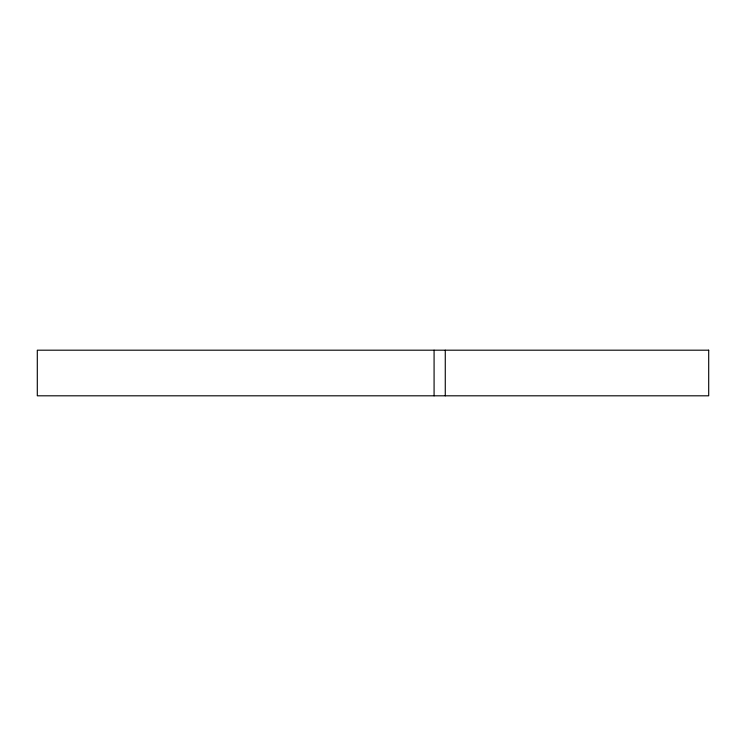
<?xml version="1.0" encoding="UTF-8"?>
<svg xmlns="http://www.w3.org/2000/svg" width="746" height="746" viewBox="0 0 746 746"><rect width="100%" height="100%" fill="white"/><g stroke="black" fill="none" stroke-linecap="round" stroke-linejoin="round"><path stroke-width="1.12" d="M445.269 350.191L445.269 395.809M434.079 350.191L434.079 395.809M708.7 350.191L37.3 350.191L37.3 395.809L708.7 395.809L708.7 350.191"/></g></svg>
